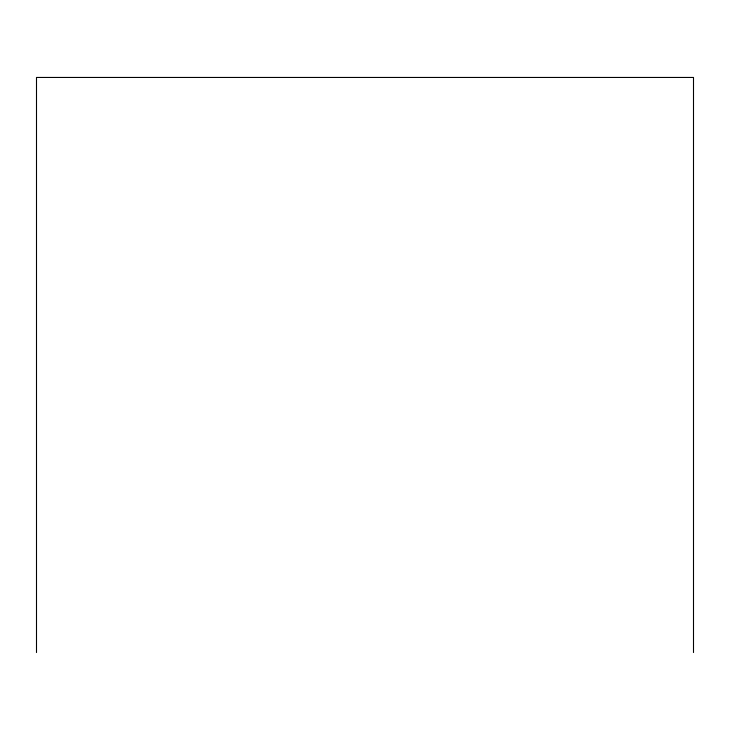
<?xml version="1.0" encoding="UTF-8"?>
<svg xmlns="http://www.w3.org/2000/svg" width="730" height="730" viewBox="0 0 730 730"><rect width="100%" height="100%" fill="white"/><g stroke="black" fill="none" stroke-linecap="round" stroke-linejoin="round"><path stroke-width="1.09" d="M693.5 652.547L693.5 77.453L36.5 77.453L36.5 652.547"/></g></svg>
